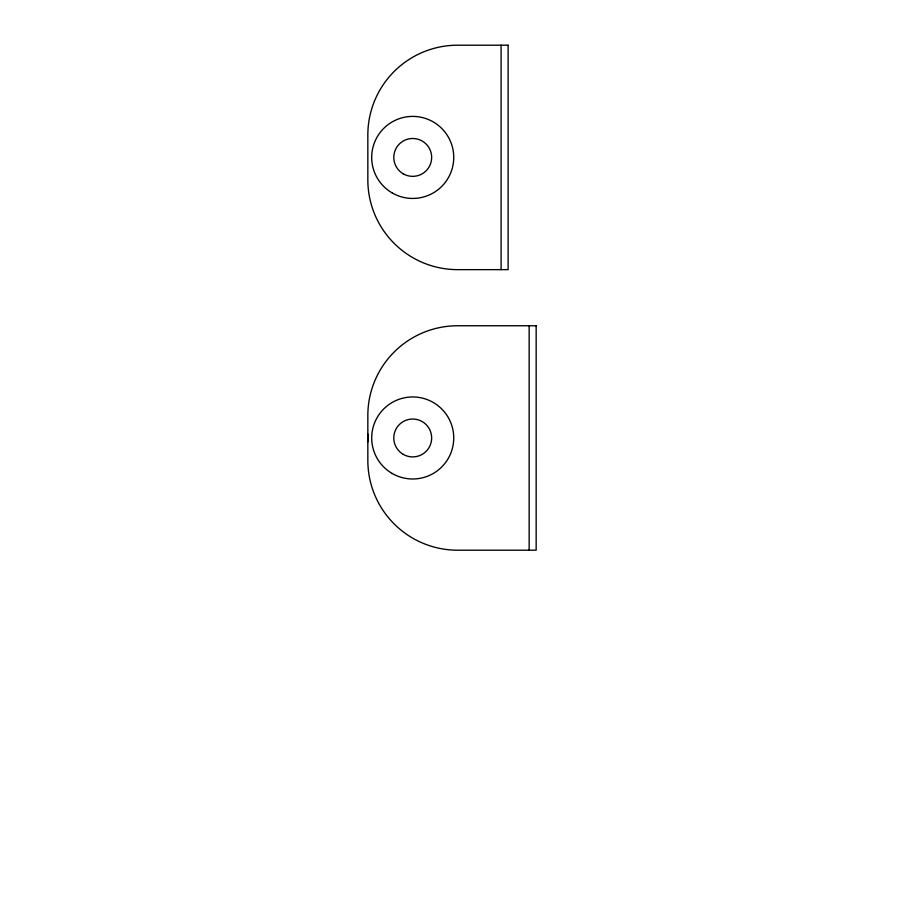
<?xml version="1.0" encoding="UTF-8"?>
<svg xmlns="http://www.w3.org/2000/svg" width="904" height="904" viewBox="0 0 904 904"><rect width="100%" height="100%" fill="white"/><g stroke="black" fill="none" stroke-linecap="round" stroke-linejoin="round"><path stroke-width="1.36" d="M529.156 325.756L529.156 550.197M501.098 45.2L501.098 269.641M368.007 441.875A44.884 44.884 0 0 1 368.007 434.067M508.116 45.2L457.616 45.2A89.778 89.778 0 0 0 367.838 134.978L367.838 179.862A89.778 89.778 0 0 0 457.616 269.641L508.116 269.641L508.116 45.2M536.162 325.756L457.616 325.756A89.778 89.778 0 0 0 367.838 415.535L367.838 460.418A89.778 89.778 0 0 0 457.616 550.197L536.162 550.197L536.162 325.756M403.252 454.373A18.939 18.939 0 0 0 431.66 437.977A18.939 18.939 0 0 0 403.252 421.569A18.939 18.939 0 0 0 403.252 454.373M392.212 473.493A41.019 41.019 0 0 0 453.74 437.977A41.019 41.019 0 0 0 392.212 402.449A41.019 41.019 0 0 0 392.212 473.493M403.252 173.817A18.939 18.939 0 0 0 431.66 157.42A18.939 18.939 0 0 0 403.252 141.024A18.939 18.939 0 0 0 403.252 173.817M392.212 192.947A41.019 41.019 0 0 0 453.74 157.42A41.019 41.019 0 0 0 392.212 121.893A41.019 41.019 0 0 0 392.212 192.947"/></g></svg>
